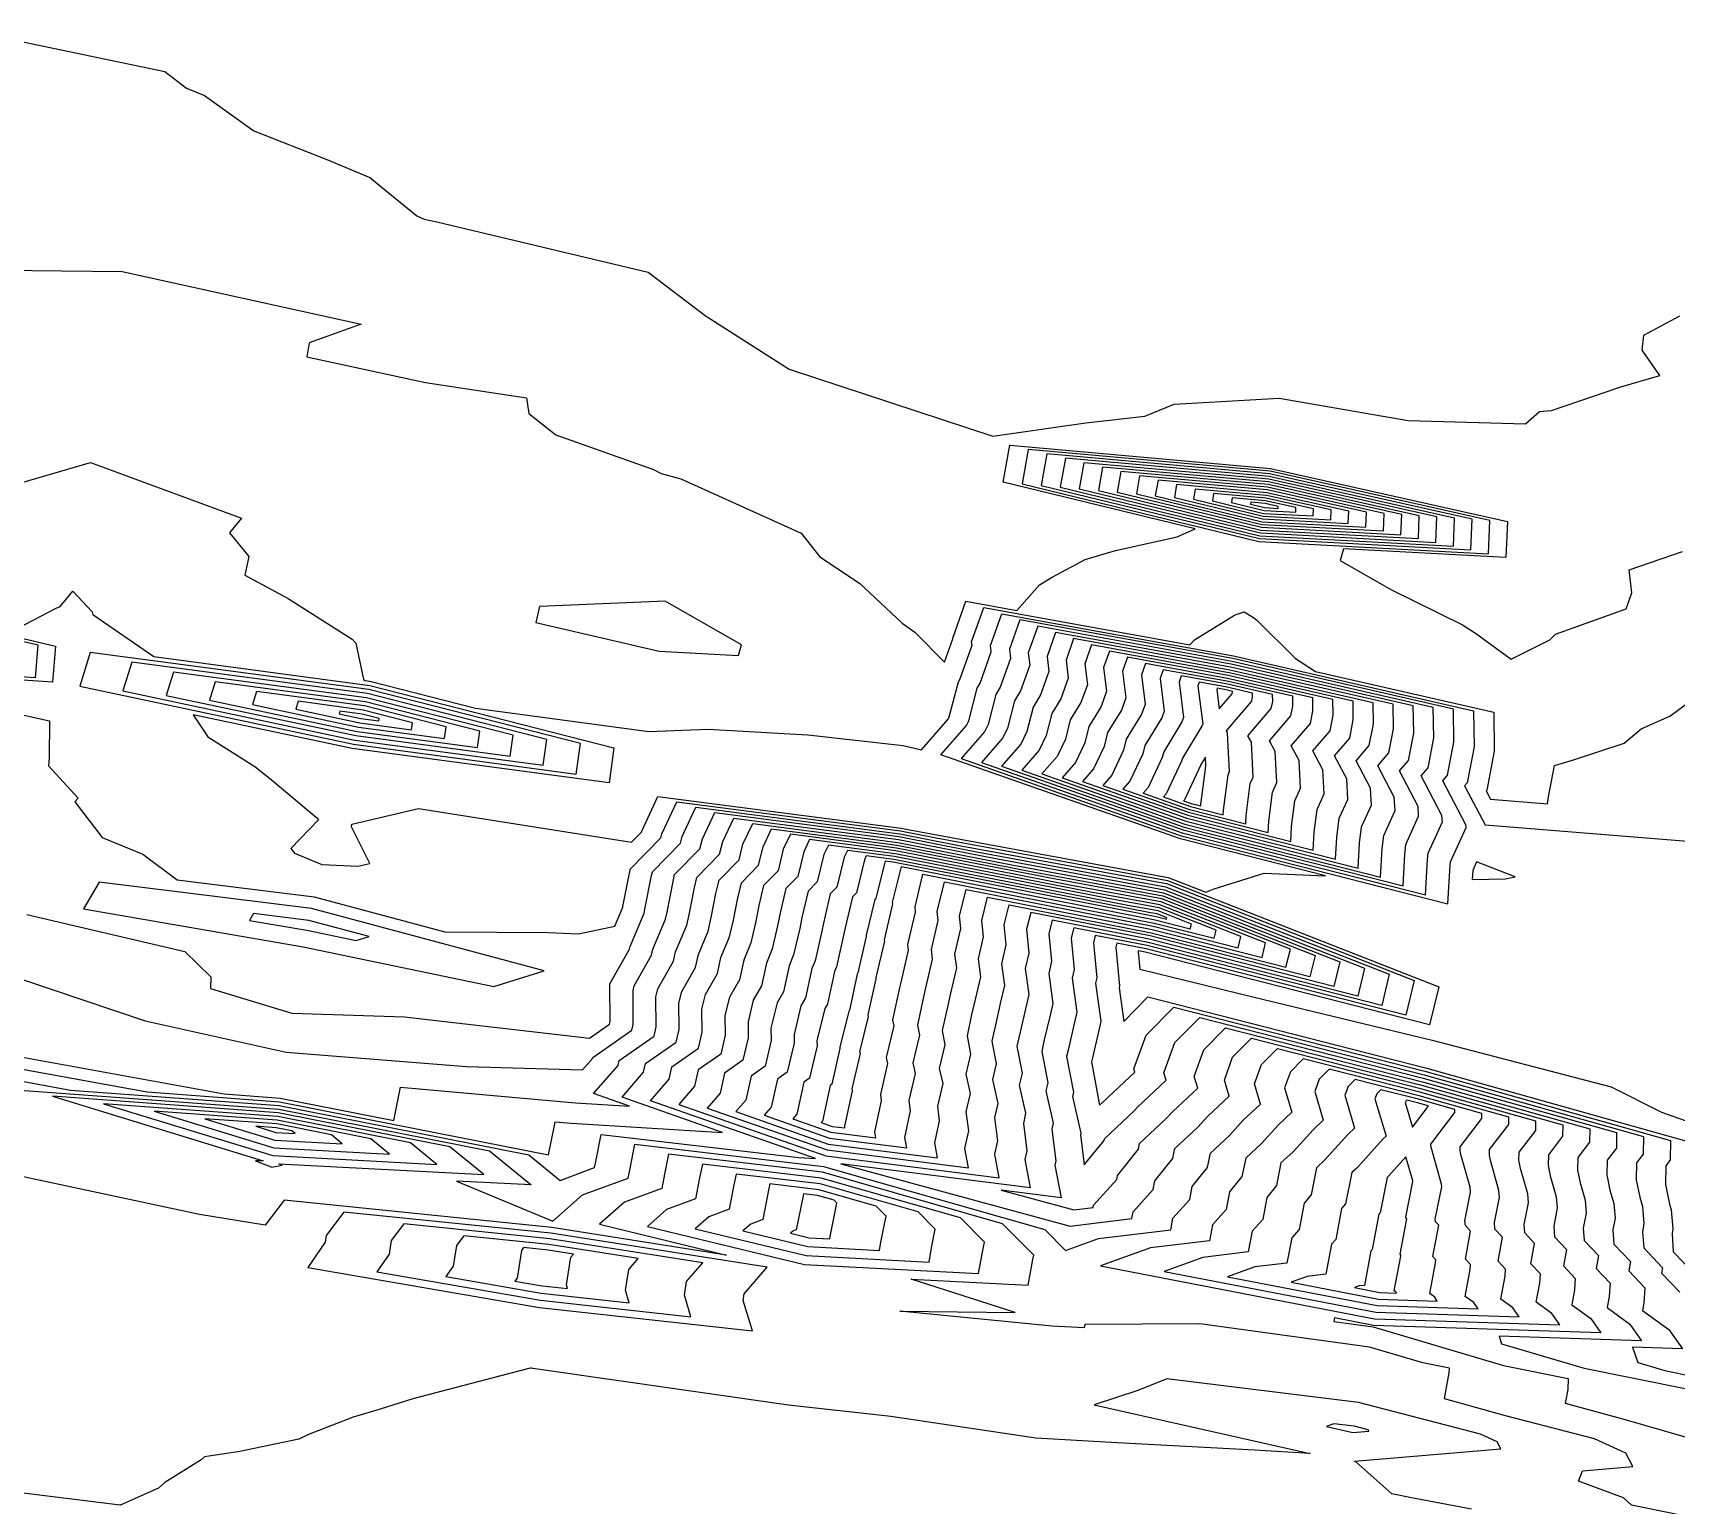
# Model space of a CAD drawing. Header units: metres. Extents: x 706349 to 713144, y 2649082 to 2655455.
# Drawn here: x 711981.5 to 712097, y 2651778.8 to 2651882.3 of the extents above; entities that cross this region are included whole.
import ezdxf

# ---------------------------------------------------------------- set-up
doc = ezdxf.new("R2010")
doc.units = ezdxf.units.M
doc.layers.add('C-TOPO-MAJR', color=9, linetype='Continuous')
doc.layers.add('C-TOPO-MINR', color=8, linetype='Continuous')

msp = doc.modelspace()

# ---------------------------------------------------------------- linework, layer by layer
at = {"layer": 'C-TOPO-MAJR', "color": 9, "linetype": 'Continuous', "lineweight": -3, "flags": 128}
for points, elevation in [([(712051.04, 2651850.58), (712067.67, 2651846.53), (712083.79, 2651845.66), (712083.89, 2651848), (712068.45, 2651851.47), (712051.46, 2651852.99), (712051.04, 2651850.58)], -20), ([(712057.72, 2651849.98), (712067.84, 2651847.52), (712077.64, 2651846.99), (712077.7, 2651848.41), (712068.31, 2651850.52), (712057.98, 2651851.44), (712057.72, 2651849.98)], -10), ([(712017.13, 2651841.95), (712016.88, 2651840.82), (712025.53, 2651838.82), (712031.11, 2651838.5), (712031.31, 2651839.26), (712025.97, 2651842.32), (712017.13, 2651841.95)], -20), ([(712052.23, 2651831.85), (712051.01, 2651830.46), (712062.41, 2651826.45), (712076.22, 2651822.94), (712076.33, 2651824.94), (712076.44, 2651825.85), (712077.23, 2651827.61), (712077.18, 2651828.55), (712076.03, 2651830.76), (712076.8, 2651831.66), (712077.12, 2651833.36), (712077.1, 2651835.08), (712065.68, 2651837.69), (712054.65, 2651839.7), (712054.12, 2651838.18), (712054.27, 2651836.92), (712053.75, 2651835.47), (712053.11, 2651834.43), (712052.72, 2651832.9), (712052.23, 2651831.85)], -10), ([(712004.91, 2651835.25), (711994.34, 2651836.66), (711993.94, 2651835.38), (712004.32, 2651833.18), (712012.77, 2651832.05), (712012.93, 2651833.2), (712004.91, 2651835.25)], -10)]:
    msp.add_lwpolyline(points, close=True, dxfattribs=dict(at, elevation=elevation))
for points, elevation in [([(711979.15, 2651850.19), (711985.58, 2651852.08), (711996.2, 2651848.17), (711995.36, 2651847.12), (711996.71, 2651845.47), (711996.42, 2651844.16), (711999.48, 2651842.51), (712003.98, 2651839.65), (712004.24, 2651839.37), (712004.76, 2651836.83), (712004.88, 2651836.75), (712005.3, 2651836.69), (712012.64, 2651834.82), (712024.8, 2651833.16), (712028.95, 2651833.33), (712035.98, 2651832.93), (712042.68, 2651832.18), (712043.97, 2651831.89), (712045.85, 2651834.03), (712045.92, 2651834.19), (712046.56, 2651836.66), (712046.66, 2651836.83), (712047.52, 2651839.23), (712047.49, 2651839.46), (712048.35, 2651841.88), (712062.81, 2651839.25), (712063.14, 2651839.62), (712065.96, 2651841.34), (712066.07, 2651841.4), (712066.64, 2651841.57), (712067.29, 2651841.17), (712067.49, 2651841.02), (712070.25, 2651838.31), (712071.65, 2651837.38), (712084.16, 2651834.52), (712084.19, 2651831.78), (712083.67, 2651829.05), (712083.63, 2651829.01), (712083.94, 2651828.41), (712087.93, 2651828.09), (712088.01, 2651828.57), (712088.43, 2651830.78), (712089.69, 2651831.15), (712093.32, 2651832.34), (712094.51, 2651833.35), (712096.54, 2651834.24), (712098.4, 2651835.64)], -20), ([(711979.52, 2651810.51), (711994.97, 2651807.7), (711998.91, 2651807.41), (712006.9, 2651805.83), (712007.08, 2651806.76), (712007.37, 2651808.18), (712019.65, 2651807.07), (712023.45, 2651806.84), (712020.93, 2651807.73), (712022.65, 2651809.71), (712022.72, 2651810.05), (712025.18, 2651811.77), (712025.33, 2651812.41), (712025.31, 2651814.53), (712025.45, 2651815.09), (712026.55, 2651817.02), (712026.69, 2651817.68), (712027.48, 2651819.57), (712027.65, 2651820.29), (712028.02, 2651822.2), (712028.18, 2651822.92), (712029.78, 2651824.54), (712030, 2651825.44), (712030.78, 2651827.09), (712042.35, 2651825.58), (712049.07, 2651824.26), (712061.04, 2651822.05), (712075.09, 2651816.55), (712074.62, 2651814.58), (712059.89, 2651818.35), (712054.66, 2651819.38), (712054.48, 2651818.64), (712054.69, 2651816.44), (712054.55, 2651815.83), (712054.87, 2651813.44), (712054.76, 2651812.96), (712054.26, 2651810.77), (712054.16, 2651810.32), (712054.64, 2651807.82), (712054.57, 2651807.53), (712055.16, 2651804.94), (712055.13, 2651804.83), (712055.39, 2651802.72), (712056.79, 2651804.44), (712056.81, 2651804.55), (712058.9, 2651806.51), (712059.15, 2651806.78), (712061.16, 2651808.66), (712061, 2651809.19), (712061.77, 2651811.32), (712063.51, 2651813.08), (712079.27, 2651809.05), (712094.69, 2651804.71), (712094.67, 2651803.47), (712094.2, 2651802.85), (712094.16, 2651801.67), (712094.42, 2651800.45), (712094.61, 2651799.78), (712094.72, 2651798.59), (712094.61, 2651798.02), (712094.7, 2651796.88), (712096.02, 2651795.49), (712095.95, 2651795.11), (712097.24, 2651793.76)], -10)]:
    msp.add_lwpolyline(points, dxfattribs=dict(at, elevation=elevation))
for points in [[(712064.4, 2651849.38), (712068, 2651848.5), (712071.49, 2651848.32), (712071.51, 2651848.82), (712068.17, 2651849.57), (712064.49, 2651849.9), (712064.4, 2651849.38)], [(712058.61, 2651829.67), (712058.12, 2651829.11), (712062.73, 2651827.49), (712068.32, 2651826.07), (712068.37, 2651826.88), (712068.62, 2651828.9), (712068.93, 2651829.58), (712068.81, 2651831.76), (712068.42, 2651832.52), (712069.92, 2651834.26), (712070.05, 2651834.95), (712070.04, 2651835.65), (712065.42, 2651836.7), (712060.95, 2651837.51), (712060.74, 2651836.9), (712061.02, 2651834.61), (712060.84, 2651834.12), (712059.66, 2651832.19), (712059.51, 2651831.61), (712058.61, 2651829.67)], [(712037.43, 2651825.19), (712037.11, 2651824.52), (712036.64, 2651822.61), (712036, 2651821.95), (712035.56, 2651820.11), (712035.41, 2651819.33), (712034.98, 2651817.47), (712034.67, 2651816.7), (712034.27, 2651814.88), (712033.82, 2651814.1), (712033.39, 2651812.32), (712033.4, 2651811.46), (712032.98, 2651809.65), (712031.99, 2651808.96), (712031.62, 2651807.26), (712030.92, 2651806.46), (712037.42, 2651804.18), (712045.09, 2651803.21), (712044.9, 2651804.26), (712045.24, 2651805.81), (712045.11, 2651806.84), (712045.48, 2651808.44), (712045.24, 2651809.49), (712045.64, 2651811.15), (712045.45, 2651812.16), (712045.83, 2651813.91), (712046.03, 2651814.79), (712046.44, 2651816.56), (712046.31, 2651817.53), (712046.73, 2651819.33), (712046.64, 2651820.22), (712047.1, 2651822.07), (712060.25, 2651819.49), (712066.21, 2651817.96), (712066.4, 2651818.76), (712060.71, 2651820.99), (712055.87, 2651821.88), (712042.11, 2651824.58), (712037.43, 2651825.19)], [(712072.6, 2651809.45), (712071.9, 2651808.74), (712071.59, 2651807.88), (712072.19, 2651805.86), (712071.47, 2651805.19), (712070.07, 2651803.64), (712069.22, 2651802.85), (712068.9, 2651801.26), (712068.23, 2651800.42), (712067.94, 2651798.88), (712067.19, 2651798.05), (712066.92, 2651796.6), (712063.72, 2651796.21), (712061.01, 2651795.23), (712075.89, 2651792.36), (712085.94, 2651792.03), (712085.5, 2651792.66), (712084.66, 2651793.27), (712084.96, 2651794.89), (712084.99, 2651795.39), (712084.47, 2651795.94), (712084.79, 2651797.63), (712084.25, 2651798.19), (712084.22, 2651798.66), (712084.57, 2651800.43), (712084.53, 2651800.92), (712083.95, 2651802.95), (712083.86, 2651803.38), (712083.87, 2651803.8), (712085.22, 2651805.56), (712085.23, 2651806.06), (712078.98, 2651807.82), (712072.6, 2651809.45)], [(711998.74, 2651806.11), (711986.5, 2651807.01), (711998.41, 2651803.37), (712009.91, 2651802.75), (712008.06, 2651804.26), (711998.74, 2651806.11)], [(712028.57, 2651802.77), (712028.35, 2651801.69), (712028.08, 2651800.33), (712026.06, 2651799.58), (712024.71, 2651798.39), (712035.75, 2651795.71), (712047.98, 2651795.08), (712048.23, 2651796.47), (712048.39, 2651797.29), (712046.7, 2651798.99), (712036.92, 2651801.79), (712028.57, 2651802.77)], [(712002.08, 2651797.29), (712000.85, 2651795.51), (712017.13, 2651792.69), (712032.1, 2651791.06), (712031.45, 2651793.19), (712031.52, 2651793.66), (712033.13, 2651795.52), (712017.92, 2651797.91), (712003.39, 2651799.4), (712002.15, 2651797.76), (712002.08, 2651797.29)]]:
    msp.add_lwpolyline(points, close=True, dxfattribs=at)
msp.add_lwpolyline([(712082.61, 2651778.53), (712078.39, 2651779.33), (712077, 2651779.61), (712074.48, 2651781.84), (712074.39, 2651781.88), (712074.39, 2651781.9), (712084.66, 2651782.76), (712084.4, 2651783.26), (712083.24, 2651783.79), (712074.66, 2651786.01), (712061.21, 2651787.67), (712059.17, 2651786.85), (712056.09, 2651785.85), (712071.28, 2651782.44), (712067.35, 2651782.66), (712057.72, 2651783.19), (712051.99, 2651783.52), (712041.81, 2651785.04), (712034.63, 2651785.82), (712016.67, 2651788.41), (712016.59, 2651788.42), (712016.52, 2651788.42), (712016.38, 2651788.41), (712008.23, 2651786.28), (712005.93, 2651785.54), (712004.03, 2651784.99), (712000.91, 2651783.78), (712000.23, 2651783.45), (711996.07, 2651782.58), (711993.59, 2651782.19), (711993.36, 2651781.99), (711990.81, 2651780.39), (711990.37, 2651780), (711987.68, 2651778.81), (711974.99, 2651780.38)], dxfattribs=at)
at = {"layer": 'C-TOPO-MINR', "color": 8, "linetype": 'Continuous', "lineweight": -3, "flags": 128}
for points, elevation in [([(711977.8, 2651882.26), (711990.8, 2651879.55), (711992.34, 2651878.38), (711993.6, 2651877.87), (711997.06, 2651875.37), (712002.19, 2651873.37), (712005.22, 2651872.1), (712008.52, 2651869.41), (712009.02, 2651869.18), (712009.93, 2651868.99), (712024.76, 2651865.45), (712028.77, 2651862.4), (712028.76, 2651862.38), (712028.9, 2651862.3), (712034.68, 2651858.64), (712048.97, 2651853.92), (712055.5, 2651854.87), (712059.65, 2651855.33), (712061.72, 2651856.18), (712069.09, 2651856.59), (712078.15, 2651855.03), (712086.4, 2651854.78), (712087.38, 2651855.65), (712088.23, 2651855.73), (712093.1, 2651857.38), (712095.83, 2651858.19), (712094.6, 2651859.96), (712094.72, 2651861.01), (712097.23, 2651862.38)], -24), ([(711975.09, 2651865.64), (711987.81, 2651865.49), (712004.6, 2651861.8), (712000.96, 2651860.49), (712000.79, 2651859.49), (712009.13, 2651857.69), (712016.21, 2651856.61), (712016.38, 2651855.52), (712018.29, 2651854.02), (712025.13, 2651851.57), (712025.68, 2651851.3), (712027.05, 2651850.93), (712035.51, 2651847.1), (712036.83, 2651845.44), (712039.62, 2651843.59), (712042.61, 2651840.78), (712043.5, 2651840.15), (712045.58, 2651838.03), (712046.17, 2651839.69), (712046.17, 2651839.72), (712047.09, 2651842.32), (712050.67, 2651841.67), (712052.26, 2651843.48), (712053.14, 2651844.02), (712055.46, 2651845.26), (712057.6, 2651845.89), (712061.92, 2651846.86), (712063.18, 2651847.42), (712049.71, 2651850.7), (712050.16, 2651853.29), (712068.48, 2651851.66), (712085.12, 2651847.92), (712085.02, 2651845.4), (712073.61, 2651846.01), (712073.38, 2651845.18), (712076.93, 2651843.15), (712081.96, 2651840.66), (712082.89, 2651840.09), (712085.39, 2651838.25), (712088.1, 2651839.62), (712088.51, 2651840.01), (712093.47, 2651841.78), (712093.86, 2651842.92), (712093.68, 2651844.52), (712097.42, 2651845.82)], -22), ([(711970.27, 2651842.22), (711983.14, 2651839.17), (711982.93, 2651836.64), (711969.34, 2651837.56)], -16), ([(711979.94, 2651840.15), (711983.17, 2651841.83), (711983.46, 2651841.96), (711984.36, 2651843.02), (711985.71, 2651841.58), (711985.75, 2651841.39), (711990.05, 2651838.43), (712005.22, 2651836.4), (712022.36, 2651832.02), (712022.02, 2651829.56), (712003.98, 2651831.97), (711992.8, 2651834.34), (711993.83, 2651832.8), (711997.13, 2651830.71), (711998.27, 2651829.8), (712001.46, 2651827.12), (712001.61, 2651826.96), (711999.66, 2651824.94), (711999.92, 2651824.61), (712001.84, 2651823.83), (712004.37, 2651823.71), (712005.21, 2651823.89), (712003.92, 2651826.48), (712003.95, 2651826.65), (712008.64, 2651827.75), (712023.6, 2651825.39), (712024.29, 2651826.09), (712024.31, 2651826.17), (712025.45, 2651828.61), (712042.54, 2651826.38), (712043.63, 2651826.16), (712061.3, 2651822.9), (712063.94, 2651821.87), (712064.53, 2651822.12), (712068.03, 2651823.21), (712072.35, 2651823.03), (712062.15, 2651825.63), (712045.33, 2651831.54), (712047.12, 2651833.59), (712047.28, 2651833.93), (712047.87, 2651836.22), (712048.08, 2651836.56), (712048.87, 2651838.77), (712048.82, 2651839.21), (712049.61, 2651841.44), (712065.89, 2651838.48), (712082.74, 2651834.63), (712082.78, 2651832.09), (712082.3, 2651829.57), (712082.11, 2651829.36), (712083.56, 2651826.6), (712102.13, 2651825.11)], -18), ([(711970.23, 2651842.01), (711981.88, 2651839.25), (711981.7, 2651836.95), (711969.4, 2651837.78)], -14), ([(711969.18, 2651836.91), (711982.7, 2651833.92), (711982.68, 2651831.32), (711982.64, 2651830.75), (711984.72, 2651828.48), (711984.48, 2651828.23), (711986.42, 2651825.73), (711989.27, 2651824.56), (711991.68, 2651822.75), (712001.3, 2651821.56), (712010.49, 2651819.1), (712017.77, 2651819.04), (712019.87, 2651818.94), (712022.42, 2651819.5), (712022.98, 2651820.83), (712022.98, 2651820.87), (712023.49, 2651823.46), (712023.5, 2651823.5), (712025.66, 2651825.7), (712025.73, 2651825.99), (712026.79, 2651828.23), (712042.5, 2651826.18), (712044.99, 2651825.69), (712061.24, 2651822.69), (712080.31, 2651815.23), (712079.66, 2651812.55), (712059.68, 2651817.67), (712059.2, 2651817.76), (712059.18, 2651817.7), (712059.3, 2651816.48), (712067.34, 2651814.51), (712079.85, 2651811.47), (712092.42, 2651808.19), (712095.94, 2651806.43), (712100.14, 2651804.94)], -16), ([(711980.67, 2651815.78), (711989.42, 2651812.84), (711999.33, 2651810.63), (712012.01, 2651809.62), (712020.15, 2651809.39), (712020.85, 2651810.2), (712020.87, 2651810.27), (712023.62, 2651812.19), (712023.71, 2651812.59), (712023.7, 2651814.97), (712023.77, 2651815.29), (712025, 2651817.45), (712025.1, 2651817.88), (712025.98, 2651819.99), (712026.09, 2651820.48), (712026.51, 2651822.62), (712026.62, 2651823.11), (712028.4, 2651824.93), (712028.57, 2651825.62), (712029.45, 2651827.47), (712042.4, 2651825.78), (712047.71, 2651824.73), (712061.11, 2651822.26), (712076.83, 2651816.11), (712076.3, 2651813.91), (712059.82, 2651818.12), (712056.17, 2651818.84), (712056.05, 2651818.33), (712056.29, 2651815.86), (712056.2, 2651815.49), (712056.56, 2651812.82), (712056.51, 2651812.59), (712055.95, 2651810.15), (712055.9, 2651809.95), (712056.43, 2651807.16), (712056.43, 2651807.14), (712056.48, 2651806.91), (712056.67, 2651807.09), (712056.68, 2651807.1), (712058.96, 2651809.23), (712058.89, 2651809.46), (712059.75, 2651811.84), (712061.69, 2651813.8), (712079.32, 2651809.29), (712096.59, 2651804.44), (712096.56, 2651803.06), (712096.26, 2651802.66), (712096.22, 2651801.33), (712096.52, 2651799.95), (712096.63, 2651799.55), (712096.75, 2651798.22), (712096.69, 2651797.9), (712096.78, 2651796.61), (712098.26, 2651795.06)], -12), ([(711981.11, 2651820.32), (711992.21, 2651817.71), (711994.04, 2651815.92), (711994.03, 2651815.12), (711999.73, 2651813.37), (712007.64, 2651813.12), (712020.65, 2651811.63), (712022.06, 2651812.61), (712022.1, 2651812.78), (712022.08, 2651815.41), (712022.1, 2651815.49), (712023.46, 2651817.87), (712023.5, 2651818.07), (712024.48, 2651820.41), (712024.54, 2651820.68), (712025, 2651823.04), (712025.06, 2651823.3), (712027.03, 2651825.32), (712027.15, 2651825.8), (712028.12, 2651827.85), (712042.45, 2651825.98), (712046.35, 2651825.21), (712061.17, 2651822.48), (712078.57, 2651815.67), (712077.98, 2651813.23), (712059.75, 2651817.9), (712057.69, 2651818.3), (712057.62, 2651818.01), (712057.88, 2651815.29), (712057.85, 2651815.15), (712058.17, 2651812.8), (712059.87, 2651814.53), (712079.38, 2651809.54), (712098.48, 2651804.17)], -14), ([(711979.26, 2651808.87), (711984.19, 2651807.97), (711998.84, 2651806.89), (712016.38, 2651803.42), (712018.59, 2651801.62), (712020.99, 2651802.52), (712021.06, 2651802.83), (712021.46, 2651804.86), (712035.36, 2651803.23), (712036.51, 2651803.17), (712024.92, 2651807.22), (712026.23, 2651808.73), (712026.43, 2651809.61), (712028.3, 2651810.92), (712028.56, 2651812.03), (712028.54, 2651813.65), (712028.8, 2651814.7), (712029.63, 2651816.16), (712029.88, 2651817.29), (712030.48, 2651818.73), (712030.75, 2651819.91), (712031.04, 2651821.36), (712031.31, 2651822.53), (712032.52, 2651823.77), (712032.84, 2651825.07), (712033.44, 2651826.33), (712042.26, 2651825.18), (712051.79, 2651823.31), (712060.91, 2651821.63), (712071.62, 2651817.43), (712071.25, 2651815.93), (712060.04, 2651818.81), (712051.64, 2651820.45), (712051.35, 2651819.27), (712051.51, 2651817.6), (712051.25, 2651816.51), (712051.5, 2651814.69), (712051.27, 2651813.69), (712050.89, 2651812.03), (712050.67, 2651811.05), (712051.04, 2651809.16), (712050.83, 2651808.32), (712051.28, 2651806.34), (712051.12, 2651805.63), (712051.36, 2651803.7), (712051.23, 2651803.09), (712051.6, 2651801.11), (712038.31, 2651802.79), (712054.41, 2651798.42), (712058.75, 2651798.95), (712058.84, 2651799.42), (712060.25, 2651800.99), (712060.36, 2651801.59), (712061.63, 2651803.17), (712061.77, 2651803.87), (712063.37, 2651805.36), (712064.08, 2651806.15), (712065.57, 2651807.54), (712065.24, 2651808.67), (712065.82, 2651810.29), (712067.15, 2651811.62), (712079.15, 2651808.56), (712090.91, 2651805.25), (712090.89, 2651804.31), (712090.07, 2651803.23), (712090.04, 2651802.35), (712090.23, 2651801.45), (712090.58, 2651800.23), (712090.66, 2651799.33), (712090.45, 2651798.28), (712090.52, 2651797.4), (712091.53, 2651796.35), (712091.36, 2651795.44), (712092.34, 2651794.41), (712092.28, 2651793.46), (712092.13, 2651792.69), (712093.72, 2651791.53), (712094.55, 2651790.34), (712084.54, 2651790.68), (712084.72, 2651790.15), (712090.52, 2651788.44), (712097.73, 2651786.98)], -6), ([(711979.39, 2651809.69), (711989.58, 2651807.84), (711998.87, 2651807.15), (712017.77, 2651803.42), (712018.2, 2651805.61), (712018.23, 2651805.74), (712019.36, 2651805.64), (712029.98, 2651805), (712022.93, 2651807.47), (712024.44, 2651809.22), (712024.57, 2651809.83), (712026.74, 2651811.34), (712026.94, 2651812.22), (712026.93, 2651814.09), (712027.12, 2651814.9), (712028.09, 2651816.59), (712028.29, 2651817.49), (712028.98, 2651819.15), (712029.2, 2651820.1), (712029.53, 2651821.78), (712029.75, 2651822.72), (712031.15, 2651824.16), (712031.42, 2651825.25), (712032.11, 2651826.71), (712042.3, 2651825.38), (712050.43, 2651823.78), (712060.97, 2651821.84), (712073.35, 2651816.99), (712072.93, 2651815.26), (712059.97, 2651818.58), (712053.15, 2651819.92), (712052.91, 2651818.96), (712053.1, 2651817.02), (712052.9, 2651816.17), (712053.19, 2651814.06), (712053.02, 2651813.33), (712052.57, 2651811.4), (712052.42, 2651810.68), (712052.84, 2651808.49), (712052.7, 2651807.93), (712053.22, 2651805.64), (712053.13, 2651805.23), (712053.4, 2651802.99), (712053.34, 2651802.7), (712053.77, 2651800.41), (712049.56, 2651800.95), (712054.66, 2651799.56), (712056.03, 2651799.73), (712056.06, 2651799.88), (712057.68, 2651801.69), (712057.74, 2651801.98), (712059.21, 2651803.81), (712059.29, 2651804.21), (712061.14, 2651805.94), (712061.61, 2651806.46), (712063.37, 2651808.1), (712063.12, 2651808.93), (712063.8, 2651810.8), (712065.33, 2651812.35), (712079.21, 2651808.8), (712092.8, 2651804.98), (712092.78, 2651803.89), (712092.13, 2651803.04), (712092.1, 2651802.01), (712092.33, 2651800.95), (712092.6, 2651800.01), (712092.69, 2651798.96), (712092.53, 2651798.15), (712092.61, 2651797.14), (712093.77, 2651795.92), (712093.65, 2651795.27), (712094.79, 2651794.08), (712094.72, 2651792.99), (712094.62, 2651792.49), (712096.46, 2651791.15), (712097.42, 2651789.78), (712093.92, 2651789.9), (712094.29, 2651788.82), (712096.18, 2651788.26), (712098.91, 2651787.71)], -8), ([(711979.37, 2651808.07), (711998.81, 2651806.63), (712013.61, 2651803.7), (712016.55, 2651801.31), (712011.29, 2651801.58), (712018.06, 2651798.76), (712020.15, 2651800.6), (712023.36, 2651801.79), (712023.49, 2651802.45), (712023.83, 2651804.17), (712037.09, 2651802.61), (712052.63, 2651798.17), (712054.07, 2651796.71), (712056.39, 2651797.55), (712061.48, 2651798.16), (712061.63, 2651798.97), (712062.81, 2651800.29), (712062.98, 2651801.2), (712064.06, 2651802.53), (712064.26, 2651803.53), (712065.61, 2651804.79), (712066.54, 2651805.83), (712067.78, 2651806.98), (712067.36, 2651808.4), (712067.85, 2651809.77), (712068.97, 2651810.9), (712079.1, 2651808.31), (712089.02, 2651805.52), (712089, 2651804.73), (712088, 2651803.42), (712087.98, 2651802.7), (712088.14, 2651801.95), (712088.56, 2651800.46), (712088.63, 2651799.7), (712088.38, 2651798.41), (712088.43, 2651797.67), (712089.28, 2651796.77), (712089.06, 2651795.61), (712089.89, 2651794.74), (712089.84, 2651793.94), (712089.64, 2651792.88), (712090.98, 2651791.91), (712091.68, 2651790.91), (712075.72, 2651791.44), (712072.97, 2651791.97), (712072.92, 2651791.71), (712075.69, 2651791.33), (712084.85, 2651788.62), (712089.39, 2651787.7), (712089.37, 2651786.93), (712089.19, 2651785.96), (712093.3, 2651784.84), (712098.82, 2651783.25)], -4), ([(712098.67, 2651777.83), (712093.84, 2651778.81), (712093.28, 2651779.31), (712090.13, 2651780.48), (712090.41, 2651781.21), (712093.94, 2651781.51), (712093.44, 2651782.46), (712091.24, 2651783.46), (712084.98, 2651785.07), (712082.4, 2651785.81), (712080.71, 2651786.28), (712081.04, 2651788.1), (712081.05, 2651788.42), (712079.19, 2651788.8), (712075.43, 2651789.91), (712063.52, 2651791.54), (712055.45, 2651791.51), (712055.39, 2651791.27), (712053.15, 2651791.39), (712042.45, 2651792.43), (712050.55, 2651792.34), (712043.25, 2651794.68), (712051.47, 2651794.26), (712051.79, 2651796.07), (712051.85, 2651796.37), (712049.66, 2651798.58), (712037.01, 2651802.2), (712026.2, 2651803.47), (712025.92, 2651802.07), (712025.72, 2651801.06), (712023.1, 2651800.09), (712021.35, 2651798.54), (712030.27, 2651796.38), (712017.99, 2651798.31), (711999.19, 2651800.24), (711997.86, 2651798.48), (711993.25, 2651799.22), (711978.22, 2651802.43)], -2)]:
    msp.add_lwpolyline(points, dxfattribs=dict(at, elevation=elevation))
for points, elevation in [([(712052.38, 2651850.46), (712067.71, 2651846.73), (712082.56, 2651845.93), (712082.65, 2651848.08), (712068.42, 2651851.28), (712052.76, 2651852.68), (712052.38, 2651850.46)], -18), ([(712053.71, 2651850.34), (712067.74, 2651846.92), (712081.33, 2651846.19), (712081.41, 2651848.17), (712068.4, 2651851.09), (712054.07, 2651852.37), (712053.71, 2651850.34)], -16), ([(712055.05, 2651850.22), (712067.77, 2651847.12), (712080.1, 2651846.46), (712080.17, 2651848.25), (712068.37, 2651850.9), (712055.37, 2651852.06), (712055.05, 2651850.22)], -14), ([(712056.39, 2651850.1), (712067.8, 2651847.32), (712078.87, 2651846.72), (712078.93, 2651848.33), (712068.34, 2651850.71), (712056.67, 2651851.75), (712056.39, 2651850.1)], -12), ([(712059.06, 2651849.86), (712067.87, 2651847.71), (712076.41, 2651847.26), (712076.46, 2651848.49), (712068.28, 2651850.33), (712059.28, 2651851.14), (712059.06, 2651849.86)], -8), ([(712060.39, 2651849.74), (712067.9, 2651847.91), (712075.18, 2651847.52), (712075.22, 2651848.58), (712068.25, 2651850.14), (712060.58, 2651850.83), (712060.39, 2651849.74)], -6), ([(712061.73, 2651849.62), (712067.93, 2651848.11), (712073.95, 2651847.79), (712073.98, 2651848.66), (712068.23, 2651849.95), (712061.89, 2651850.52), (712061.73, 2651849.62)], -4), ([(712063.07, 2651849.5), (712067.97, 2651848.31), (712072.72, 2651848.05), (712072.75, 2651848.74), (712068.2, 2651849.76), (712063.19, 2651850.21), (712063.07, 2651849.5)], -2), ([(712065.74, 2651849.26), (712068.03, 2651848.7), (712070.26, 2651848.58), (712070.27, 2651848.91), (712068.14, 2651849.38), (712065.79, 2651849.59), (712065.74, 2651849.26)], 2), ([(712067.07, 2651849.14), (712068.07, 2651848.9), (712069.03, 2651848.85), (712069.03, 2651848.99), (712068.11, 2651849.19), (712067.1, 2651849.28), (712067.07, 2651849.14)], 4), ([(712048.4, 2651833.15), (712046.75, 2651831.27), (712062.21, 2651825.83), (712080.95, 2651821.07), (712081.1, 2651823.78), (712081.13, 2651824.02), (712082.22, 2651826.43), (712082.21, 2651826.62), (712080.59, 2651829.71), (712080.92, 2651830.09), (712081.36, 2651832.41), (712081.33, 2651834.74), (712065.84, 2651838.29), (712050.87, 2651841.01), (712050.14, 2651838.95), (712050.22, 2651838.31), (712049.49, 2651836.29), (712049.18, 2651835.77), (712048.64, 2651833.67), (712048.4, 2651833.15)], -16), ([(712049.67, 2651832.72), (712048.17, 2651831), (712062.28, 2651826.04), (712079.37, 2651821.7), (712079.51, 2651824.17), (712079.57, 2651824.63), (712080.56, 2651826.83), (712080.53, 2651827.26), (712079.07, 2651830.06), (712079.55, 2651830.61), (712079.95, 2651832.73), (712079.92, 2651834.86), (712065.79, 2651838.09), (712052.13, 2651840.57), (712051.47, 2651838.69), (712051.57, 2651837.84), (712050.91, 2651836.02), (712050.49, 2651835.32), (712050, 2651833.41), (712049.67, 2651832.72)], -14), ([(712050.95, 2651832.28), (712049.59, 2651830.73), (712062.34, 2651826.25), (712077.8, 2651822.32), (712077.92, 2651824.56), (712078, 2651825.24), (712078.89, 2651827.22), (712078.86, 2651827.91), (712077.55, 2651830.41), (712078.17, 2651831.14), (712078.54, 2651833.05), (712078.51, 2651834.97), (712065.73, 2651837.89), (712053.39, 2651840.13), (712052.79, 2651838.44), (712052.92, 2651837.38), (712052.33, 2651835.74), (712051.8, 2651834.88), (712051.36, 2651833.16), (712050.95, 2651832.28)], -12), ([(712005.14, 2651836.12), (711985.57, 2651838.73), (711984.83, 2651836.36), (712004.06, 2651832.27), (712019.71, 2651830.18), (712020, 2651832.32), (712005.14, 2651836.12)], -16), ([(712053.5, 2651831.41), (712052.43, 2651830.19), (712062.47, 2651826.66), (712074.64, 2651823.57), (712074.73, 2651825.33), (712074.88, 2651826.46), (712075.57, 2651828), (712075.51, 2651829.19), (712074.51, 2651831.11), (712075.42, 2651832.18), (712075.71, 2651833.68), (712075.69, 2651835.19), (712065.63, 2651837.49), (712055.91, 2651839.26), (712055.44, 2651837.92), (712055.62, 2651836.46), (712055.17, 2651835.2), (712054.42, 2651833.98), (712054.08, 2651832.64), (712053.5, 2651831.41)], -8), ([(712054.78, 2651830.98), (712053.85, 2651829.92), (712062.54, 2651826.87), (712073.06, 2651824.19), (712073.14, 2651825.72), (712073.31, 2651827.07), (712073.91, 2651828.4), (712073.84, 2651829.84), (712072.98, 2651831.46), (712074.05, 2651832.7), (712074.29, 2651834), (712074.28, 2651835.31), (712065.58, 2651837.3), (712057.17, 2651838.82), (712056.76, 2651837.67), (712056.97, 2651836), (712056.59, 2651834.93), (712055.73, 2651833.53), (712055.44, 2651832.38), (712054.78, 2651830.98)], -6), ([(712005.06, 2651835.83), (711988.5, 2651838.04), (711987.86, 2651836.03), (712004.15, 2651832.57), (712017.4, 2651830.8), (712017.65, 2651832.61), (712005.06, 2651835.83)], -14), ([(712056.06, 2651830.54), (712055.27, 2651829.65), (712062.6, 2651827.07), (712071.48, 2651824.82), (712071.55, 2651826.1), (712071.75, 2651827.68), (712072.25, 2651828.79), (712072.16, 2651830.48), (712071.46, 2651831.81), (712072.67, 2651833.22), (712072.88, 2651834.32), (712072.86, 2651835.42), (712065.52, 2651837.1), (712058.43, 2651838.39), (712058.09, 2651837.41), (712058.32, 2651835.53), (712058.01, 2651834.66), (712057.04, 2651833.09), (712056.8, 2651832.12), (712056.06, 2651830.54)], -4), ([(712057.33, 2651830.11), (712056.7, 2651829.38), (712062.67, 2651827.28), (712069.9, 2651825.44), (712069.96, 2651826.49), (712070.19, 2651828.29), (712070.59, 2651829.18), (712070.49, 2651831.12), (712069.94, 2651832.16), (712071.29, 2651833.74), (712071.46, 2651834.63), (712071.45, 2651835.53), (712065.47, 2651836.9), (712059.69, 2651837.95), (712059.41, 2651837.16), (712059.67, 2651835.07), (712059.43, 2651834.39), (712058.35, 2651832.64), (712058.15, 2651831.86), (712057.33, 2651830.11)], -2), ([(712004.98, 2651835.54), (711991.42, 2651837.35), (711990.9, 2651835.71), (712004.24, 2651832.88), (712015.08, 2651831.43), (712015.29, 2651832.91), (712004.98, 2651835.54)], -12), ([(712059.88, 2651829.24), (712059.54, 2651828.84), (712062.79, 2651827.69), (712066.74, 2651826.69), (712066.77, 2651827.26), (712067.06, 2651829.51), (712067.27, 2651829.97), (712067.14, 2651832.41), (712066.9, 2651832.87), (712068.54, 2651834.78), (712068.64, 2651835.27), (712068.63, 2651835.76), (712065.37, 2651836.51), (712062.21, 2651837.08), (712062.06, 2651836.64), (712062.37, 2651834.15), (712062.26, 2651833.85), (712060.98, 2651831.75), (712060.87, 2651831.35), (712059.88, 2651829.24)], 2), ([(712061.16, 2651828.8), (712060.96, 2651828.57), (712062.86, 2651827.9), (712065.16, 2651827.31), (712065.18, 2651827.65), (712065.5, 2651830.12), (712065.6, 2651830.36), (712065.47, 2651833.05), (712065.38, 2651833.22), (712067.17, 2651835.3), (712067.22, 2651835.59), (712067.22, 2651835.87), (712065.31, 2651836.31), (712063.47, 2651836.64), (712063.38, 2651836.39), (712063.72, 2651833.69), (712063.68, 2651833.58), (712062.29, 2651831.3), (712062.23, 2651831.09), (712061.16, 2651828.8)], 4), ([(712004.83, 2651834.97), (711997.26, 2651835.98), (711996.97, 2651835.06), (712004.41, 2651833.48), (712010.46, 2651832.67), (712010.57, 2651833.5), (712004.83, 2651834.97)], -8), ([(712004.75, 2651834.68), (712000.18, 2651835.29), (712000.01, 2651834.73), (712004.5, 2651833.78), (712008.15, 2651833.29), (712008.22, 2651833.79), (712004.75, 2651834.68)], -6), ([(712064.73, 2651836.21), (712064.71, 2651836.13), (712064.88, 2651834.76), (712065.79, 2651835.82), (712065.81, 2651835.9), (712065.81, 2651835.98), (712065.26, 2651836.11), (712064.73, 2651836.21)], 6), ([(712004.67, 2651834.39), (712003.11, 2651834.6), (712003.05, 2651834.41), (712004.58, 2651834.08), (712005.84, 2651833.92), (712005.86, 2651834.09), (712004.67, 2651834.39)], -4), ([(712062.44, 2651828.36), (712062.38, 2651828.3), (712062.92, 2651828.11), (712063.58, 2651827.94), (712063.59, 2651828.03), (712063.93, 2651830.73), (712063.94, 2651830.75), (712063.91, 2651831.37), (712063.6, 2651830.85), (712063.59, 2651830.83), (712062.44, 2651828.36)], 6), ([(712034.77, 2651825.95), (712034.26, 2651824.89), (712033.9, 2651823.38), (712032.87, 2651822.34), (712032.55, 2651820.95), (712032.31, 2651819.72), (712031.98, 2651818.31), (712031.48, 2651817.1), (712031.18, 2651815.73), (712030.47, 2651814.5), (712030.16, 2651813.21), (712030.17, 2651811.84), (712029.86, 2651810.5), (712028.28, 2651809.39), (712028.03, 2651808.24), (712026.92, 2651806.96), (712037.25, 2651803.35), (712049.43, 2651801.81), (712049.12, 2651803.48), (712049.32, 2651804.4), (712049.12, 2651806.04), (712049.35, 2651807.04), (712048.97, 2651808.71), (712049.24, 2651809.82), (712048.93, 2651811.42), (712049.2, 2651812.65), (712049.52, 2651814.06), (712049.81, 2651815.31), (712049.6, 2651816.85), (712049.92, 2651818.17), (712049.78, 2651819.59), (712050.12, 2651820.99), (712060.11, 2651819.03), (712069.57, 2651816.61), (712069.88, 2651817.88), (712060.84, 2651821.41), (712053.15, 2651822.83), (712042.21, 2651824.98), (712034.77, 2651825.95)], -4), ([(712036.1, 2651825.57), (712035.69, 2651824.71), (712035.27, 2651822.99), (712034.43, 2651822.14), (712034.05, 2651820.53), (712033.86, 2651819.52), (712033.48, 2651817.89), (712033.07, 2651816.9), (712032.72, 2651815.3), (712032.15, 2651814.3), (712031.78, 2651812.76), (712031.78, 2651811.65), (712031.42, 2651810.07), (712030.13, 2651809.17), (712029.82, 2651807.75), (712028.92, 2651806.71), (712037.34, 2651803.77), (712047.26, 2651802.51), (712047.01, 2651803.87), (712047.28, 2651805.11), (712047.11, 2651806.44), (712047.41, 2651807.74), (712047.1, 2651809.1), (712047.44, 2651810.49), (712047.19, 2651811.79), (712047.51, 2651813.28), (712047.78, 2651814.43), (712048.13, 2651815.93), (712047.96, 2651817.19), (712048.32, 2651818.75), (712048.21, 2651819.9), (712048.61, 2651821.53), (712060.18, 2651819.26), (712067.89, 2651817.29), (712068.14, 2651818.32), (712060.78, 2651821.2), (712054.51, 2651822.35), (712042.16, 2651824.78), (712036.1, 2651825.57)], -2), ([(712038.76, 2651824.81), (712038.53, 2651824.34), (712038.01, 2651822.22), (712037.56, 2651821.76), (712037.07, 2651819.69), (712036.97, 2651819.14), (712036.49, 2651817.05), (712036.26, 2651816.51), (712035.81, 2651814.45), (712035.5, 2651813.9), (712035.01, 2651811.88), (712035.01, 2651811.27), (712034.54, 2651809.23), (712033.84, 2651808.74), (712033.41, 2651806.77), (712032.92, 2651806.2), (712037.51, 2651804.6), (712042.93, 2651803.91), (712042.79, 2651804.65), (712043.19, 2651806.52), (712043.1, 2651807.24), (712043.54, 2651809.14), (712043.37, 2651809.88), (712043.84, 2651811.82), (712043.7, 2651812.53), (712044.14, 2651814.53), (712044.28, 2651815.16), (712044.75, 2651817.18), (712044.66, 2651817.86), (712045.14, 2651819.9), (712045.07, 2651820.53), (712045.58, 2651822.61), (712060.32, 2651819.71), (712064.53, 2651818.64), (712064.66, 2651819.2), (712060.65, 2651820.77), (712057.23, 2651821.4), (712042.06, 2651824.38), (712038.76, 2651824.81)], 2), ([(712040.09, 2651824.43), (712039.96, 2651824.16), (712039.39, 2651821.83), (712039.12, 2651821.56), (712038.58, 2651819.27), (712038.52, 2651818.95), (712037.99, 2651816.63), (712037.85, 2651816.31), (712037.36, 2651814.02), (712037.17, 2651813.7), (712036.62, 2651811.44), (712036.63, 2651811.08), (712036.1, 2651808.8), (712035.69, 2651808.52), (712035.21, 2651806.28), (712034.92, 2651805.95), (712037.6, 2651805.01), (712040.76, 2651804.61), (712040.68, 2651805.04), (712041.15, 2651807.22), (712041.1, 2651807.65), (712041.6, 2651809.84), (712041.5, 2651810.27), (712042.04, 2651812.49), (712041.96, 2651812.9), (712042.45, 2651815.16), (712042.54, 2651815.53), (712043.06, 2651817.81), (712043.01, 2651818.2), (712043.54, 2651820.48), (712043.51, 2651820.85), (712044.07, 2651823.15), (712060.39, 2651819.94), (712062.85, 2651819.31), (712062.93, 2651819.64), (712060.58, 2651820.56), (712058.58, 2651820.93), (712042.02, 2651824.18), (712040.09, 2651824.43)], 4), ([(712041.42, 2651824.05), (712041.38, 2651823.97), (712040.76, 2651821.45), (712040.68, 2651821.37), (712040.09, 2651818.85), (712040.08, 2651818.76), (712039.49, 2651816.21), (712039.45, 2651816.12), (712038.9, 2651813.59), (712038.85, 2651813.5), (712038.24, 2651811), (712038.24, 2651810.9), (712037.66, 2651808.38), (712037.55, 2651808.3), (712037, 2651805.79), (712036.92, 2651805.69), (712037.68, 2651805.42), (712038.59, 2651805.31), (712038.57, 2651805.43), (712039.11, 2651807.93), (712039.09, 2651808.05), (712039.67, 2651810.54), (712039.64, 2651810.66), (712040.24, 2651813.15), (712040.22, 2651813.27), (712040.77, 2651815.79), (712040.79, 2651815.89), (712041.38, 2651818.43), (712041.36, 2651818.54), (712041.95, 2651821.06), (712041.94, 2651821.16), (712042.56, 2651823.68), (712060.46, 2651820.17), (712061.17, 2651819.99), (712061.19, 2651820.08), (712060.52, 2651820.35), (712059.94, 2651820.45), (712041.97, 2651823.98), (712041.42, 2651824.05)], 6), ([(712082.7, 2651823.41), (712082.69, 2651823.4), (712082.66, 2651822.76), (712084.99, 2651822.82), (712085.66, 2651822.96), (712082.96, 2651824), (712082.7, 2651823.41)], -18), ([(712001.11, 2651820.73), (711986.2, 2651822.58), (711985.1, 2651820.7), (712000.54, 2651818.03), (712013.93, 2651815.25), (712017.45, 2651816.36), (712001.11, 2651820.73)], -14), ([(712000.93, 2651819.9), (711997.05, 2651820.38), (711996.76, 2651819.89), (712000.78, 2651819.2), (712004.26, 2651818.48), (712005.17, 2651818.77), (712000.93, 2651819.9)], -12), ([(712070.78, 2651810.17), (712069.88, 2651809.25), (712069.47, 2651808.14), (712069.98, 2651806.42), (712069.01, 2651805.51), (712067.84, 2651804.22), (712066.74, 2651803.19), (712066.48, 2651801.89), (712065.6, 2651800.81), (712065.37, 2651799.59), (712064.41, 2651798.51), (712064.2, 2651797.38), (712060.06, 2651796.88), (712056.55, 2651795.61), (712075.8, 2651791.9), (712088.81, 2651791.47), (712088.24, 2651792.28), (712087.15, 2651793.08), (712087.4, 2651794.41), (712087.44, 2651795.06), (712086.76, 2651795.77), (712087.03, 2651797.2), (712086.34, 2651797.93), (712086.3, 2651798.53), (712086.6, 2651800.06), (712086.55, 2651800.69), (712086.05, 2651802.45), (712085.92, 2651803.04), (712085.94, 2651803.61), (712087.11, 2651805.14), (712087.12, 2651805.79), (712079.04, 2651808.06), (712070.78, 2651810.17)], -2), ([(712074.42, 2651808.72), (712073.93, 2651808.22), (712073.71, 2651807.61), (712074.39, 2651805.3), (712073.94, 2651804.87), (712072.31, 2651803.07), (712071.71, 2651802.51), (712071.33, 2651800.62), (712070.85, 2651800.03), (712070.5, 2651798.18), (712069.98, 2651797.6), (712069.64, 2651795.82), (712067.38, 2651795.55), (712065.47, 2651794.85), (712075.97, 2651792.83), (712083.07, 2651792.59), (712082.76, 2651793.04), (712082.16, 2651793.47), (712082.52, 2651795.36), (712082.54, 2651795.72), (712082.17, 2651796.1), (712082.54, 2651798.06), (712082.17, 2651798.46), (712082.14, 2651798.79), (712082.54, 2651800.8), (712082.51, 2651801.14), (712081.86, 2651803.45), (712081.8, 2651803.73), (712081.81, 2651803.99), (712083.33, 2651805.98), (712083.34, 2651806.33), (712078.93, 2651807.57), (712074.42, 2651808.72)], 2), ([(711998.77, 2651806.37), (711982.93, 2651807.54), (711997.71, 2651803.01), (711997.19, 2651803), (711998.32, 2651802.55), (711999.05, 2651802.69), (711998.81, 2651802.8), (712013.23, 2651802.03), (712010.83, 2651803.98), (711998.77, 2651806.37)], -2), ([(712076.24, 2651808), (712075.95, 2651807.7), (712075.82, 2651807.35), (712076.6, 2651804.73), (712076.4, 2651804.55), (712074.54, 2651802.49), (712074.19, 2651802.17), (712073.75, 2651799.98), (712073.47, 2651799.64), (712073.07, 2651797.48), (712072.76, 2651797.14), (712072.36, 2651795.04), (712071.05, 2651794.88), (712069.93, 2651794.47), (712076.06, 2651793.29), (712080.2, 2651793.15), (712080.02, 2651793.41), (712079.67, 2651793.67), (712080.08, 2651795.84), (712080.09, 2651796.04), (712079.88, 2651796.27), (712080.3, 2651798.49), (712080.08, 2651798.72), (712080.06, 2651798.91), (712080.51, 2651801.17), (712080.5, 2651801.37), (712079.76, 2651803.95), (712079.74, 2651804.07), (712079.74, 2651804.18), (712081.44, 2651806.39), (712081.44, 2651806.6), (712078.87, 2651807.33), (712076.24, 2651808)], 4), ([(711998.71, 2651805.85), (711990.07, 2651806.49), (711998.48, 2651803.91), (712006.6, 2651803.48), (712005.29, 2651804.55), (711998.71, 2651805.85)], 2), ([(712078.06, 2651807.27), (712077.98, 2651807.19), (712077.94, 2651807.09), (712078.45, 2651805.37), (712079.55, 2651806.81), (712079.55, 2651806.87), (712078.81, 2651807.08), (712078.06, 2651807.27)], 6), ([(711998.68, 2651805.59), (711993.63, 2651805.96), (711998.54, 2651804.46), (712003.28, 2651804.2), (712002.52, 2651804.83), (711998.68, 2651805.59)], 4), ([(711998.64, 2651805.32), (711997.2, 2651805.43), (711998.6, 2651805), (711999.96, 2651804.93), (711999.74, 2651805.11), (711998.64, 2651805.32)], 6), ([(712076.77, 2651801.92), (712076.67, 2651801.83), (712076.18, 2651799.35), (712076.1, 2651799.25), (712075.63, 2651796.78), (712075.54, 2651796.68), (712075.09, 2651794.25), (712074.71, 2651794.21), (712074.39, 2651794.09), (712076.15, 2651793.75), (712077.33, 2651793.71), (712077.28, 2651793.79), (712077.18, 2651793.86), (712077.64, 2651796.31), (712077.64, 2651796.37), (712077.58, 2651796.43), (712078.05, 2651798.92), (712077.99, 2651798.98), (712077.98, 2651799.04), (712078.48, 2651801.54), (712078.48, 2651801.6), (712078, 2651803.28), (712076.77, 2651801.92)], 6), ([(712030.94, 2651802.07), (712030.79, 2651801.31), (712030.45, 2651799.6), (712029.02, 2651799.07), (712028.06, 2651798.23), (712035.86, 2651796.34), (712044.5, 2651795.89), (712044.67, 2651796.88), (712044.93, 2651798.2), (712043.74, 2651799.41), (712036.84, 2651801.38), (712030.94, 2651802.07)], 2), ([(712033.31, 2651801.38), (712033.22, 2651800.93), (712032.81, 2651798.87), (712031.98, 2651798.56), (712031.42, 2651798.07), (712035.97, 2651796.97), (712041.01, 2651796.71), (712041.11, 2651797.28), (712041.48, 2651799.12), (712040.78, 2651799.82), (712036.75, 2651800.97), (712033.31, 2651801.38)], 4), ([(712035.68, 2651800.68), (712035.65, 2651800.55), (712035.17, 2651798.14), (712034.93, 2651798.05), (712034.77, 2651797.91), (712036.08, 2651797.6), (712037.52, 2651797.52), (712037.55, 2651797.69), (712038.02, 2651800.03), (712037.82, 2651800.23), (712036.66, 2651800.56), (712035.68, 2651800.68)], 6), ([(712006.57, 2651796.45), (712005.71, 2651795.19), (712017.19, 2651793.2), (712027.77, 2651792.04), (712027.31, 2651793.55), (712027.46, 2651794.51), (712028.6, 2651795.83), (712017.86, 2651797.51), (712007.6, 2651798.57), (712006.72, 2651797.4), (712006.57, 2651796.45)], 2), ([(712011.06, 2651795.6), (712010.56, 2651794.87), (712017.26, 2651793.71), (712023.43, 2651793.03), (712023.17, 2651793.91), (712023.4, 2651795.36), (712024.06, 2651796.13), (712017.79, 2651797.12), (712011.81, 2651797.73), (712011.29, 2651797.05), (712011.06, 2651795.6)], 4), ([(712015.56, 2651794.76), (712015.41, 2651794.55), (712017.33, 2651794.22), (712019.1, 2651794.02), (712019.02, 2651794.28), (712019.33, 2651796.22), (712019.52, 2651796.44), (712017.73, 2651796.72), (712016.01, 2651796.9), (712015.87, 2651796.7), (712015.56, 2651794.76)], 6), ([(712072.94, 2651784.53), (712072.73, 2651784.44), (712072.41, 2651784.34), (712074.26, 2651783.92), (712075.39, 2651784.01), (712075.36, 2651784.07), (712075.24, 2651784.12), (712074.35, 2651784.35), (712072.94, 2651784.53)], 2)]:
    msp.add_lwpolyline(points, close=True, dxfattribs=dict(at, elevation=elevation))

doc.saveas('drawing.dxf')
